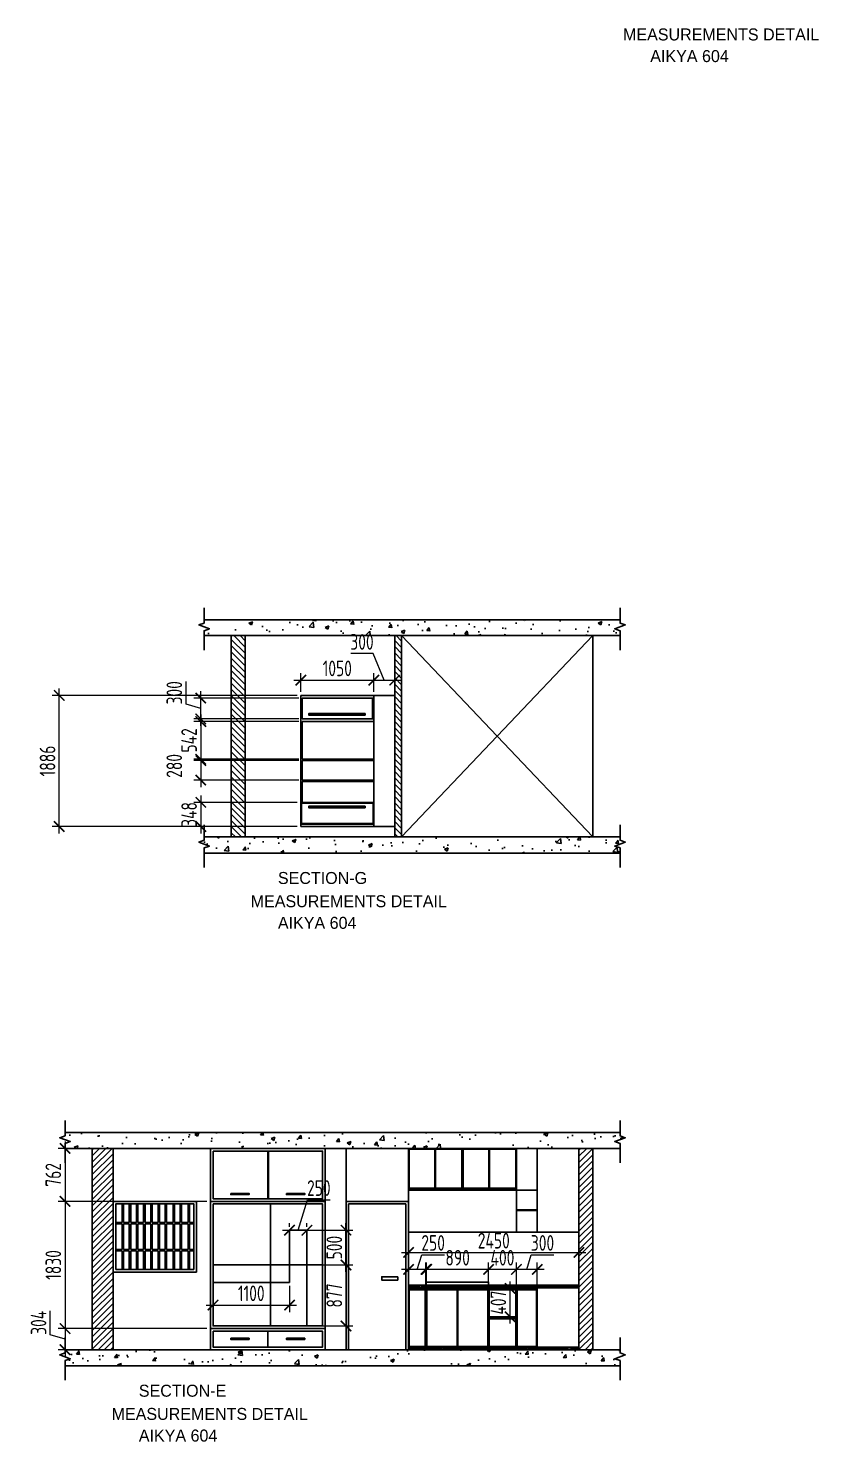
# Model space of a CAD drawing. Header units: millimetres. Extents: x -184691 to 158232, y -112569 to 33289.
# Drawn here: x 13424 to 24791, y -97886 to -77552 of the extents above; entities that cross this region are included whole.
import ezdxf

# ---------------------------------------------------------------- set-up
doc = ezdxf.new("R2010")
doc.units = ezdxf.units.MM
doc.header["$LTSCALE"] = 10
doc.header["$PDMODE"] = 35
doc.header["$PDSIZE"] = 500
for name, color, linetype in [('07--DIM-1', 1, 'Continuous'), ('A--HATCH-1', 8, 'Continuous'), ('DIMM-1', 1, 'Continuous')]:
    doc.layers.add(name, color=color, linetype=linetype)
doc.styles.add('ISO', font='isocp2.shx', dxfattribs={"width": 0.8})
doc.dimstyles.new('A-DIM-100', dxfattribs={"dimscale": 100, "dimtxt": 2.25, "dimasz": 1.5, "dimexe": 1, "dimexo": 0.5, "dimgap": 0, "dimtad": 0, "dimdec": 0, "dimzin": 12, "dimdsep": 46, "dimtxsty": 'ISO', "dimblk": 'ARCHTICK', "dimcen": 1, "dimdle": 1, "dimclrd": 8, "dimclre": 8, "dimclrt": 256, "dimadec": 0, "dimazin": 3, "dimtfac": 1, "dimtdec": 0, "dimtmove": 1, "dimatfit": 2, "dimfxl": 1, "dimtvp": 0.75, "dimtolj": 1, "dimtzin": 12, "dimlwd": 18, "dimlwe": 18, "dimarcsym": 0})
pattern_1 = [(0, (34856.541, -5705.238), (55.88, 25.4), [381, -50.8, 127, -25.4]), (0, (34890.323, -5692.54), (-25.4, 33.782), [76.2, -8.382, 152.4, -19.05]), (0, (34869.241, -5683.648), (132.08, 17.018), [203.2, -35.56, 101.6, -25.4])]

# ---------------------------------------------------------------- blocks, each defined once
blk = doc.blocks.new('_ArchTick')
at = {"color": 0, "const_width": 0.15}
blk.add_lwpolyline([(-0.5, -0.5), (0.5, 0.5)], dxfattribs=at)
blk = doc.blocks.new('*D503')
at = {"layer": '07--DIM-1', "color": 8, "lineweight": 18}
for p, q in [((17293, -87150), (13769, -87150)), ((13869, -89136), (13869, -87050)), ((17293, -89036), (13769, -89036))]:
    blk.add_line(p, q, dxfattribs=at)
at = {"layer": 'Defpoints', "color": 0}
for p in [(13869, -87150), (17343, -87150), (17343, -89036)]:
    blk.add_point(p, dxfattribs=at)
at = {"layer": '07--DIM-1', "color": 8, "lineweight": 18, "xscale": 150, "yscale": 150, "zscale": 150}
for p, rotation in [((13869, -87150), 90), ((13869, -89036), 270)]:
    blk.add_blockref('_ArchTick', p, dxfattribs=dict(at, rotation=rotation))
at = {"layer": '07--DIM-1', "insert": (13701, -88093), "char_height": 225, "attachment_point": 5, "rotation": 90, "style": 'ISO'}
blk.add_mtext('\\A1;1886', dxfattribs=at)
blk = doc.blocks.new('*D504')
at = {"layer": '07--DIM-1', "color": 8, "lineweight": 18}
for p, q in [((15693, -87274), (15693, -86950)), ((17313, -87188), (15805, -87188)), ((15905, -87588), (15905, -87088)), ((15905, -87338), (15693, -87274)), ((17313, -87488), (15805, -87488))]:
    blk.add_line(p, q, dxfattribs=at)
at = {"layer": 'Defpoints', "color": 0}
for p in [(15905, -87188), (17363, -87188), (17363, -87488)]:
    blk.add_point(p, dxfattribs=at)
at = {"layer": '07--DIM-1', "color": 8, "lineweight": 18, "xscale": 150, "yscale": 150, "zscale": 150}
for p, rotation in [((15905, -87188), 90), ((15905, -87488), 270)]:
    blk.add_blockref('_ArchTick', p, dxfattribs=dict(at, rotation=rotation))
at = {"layer": '07--DIM-1', "insert": (15524, -87112), "char_height": 225, "attachment_point": 5, "rotation": 90, "style": 'ISO'}
blk.add_mtext('\\A1;300', dxfattribs=at)
blk = doc.blocks.new('*D505')
at = {"layer": '07--DIM-1', "color": 8, "lineweight": 18}
for p, q in [((15905, -87426), (15905, -88168)), ((17313, -87526), (15805, -87526)), ((17313, -88068), (15805, -88068))]:
    blk.add_line(p, q, dxfattribs=at)
at = {"layer": 'Defpoints', "color": 0}
for p in [(17363, -87526), (15905, -88068), (17363, -88068)]:
    blk.add_point(p, dxfattribs=at)
at = {"layer": '07--DIM-1', "color": 8, "lineweight": 18, "xscale": 150, "yscale": 150, "zscale": 150}
for p, rotation in [((15905, -87526), 90), ((15905, -88068), 270)]:
    blk.add_blockref('_ArchTick', p, dxfattribs=dict(at, rotation=rotation))
at = {"layer": '07--DIM-1', "insert": (15737, -87797), "char_height": 225, "attachment_point": 5, "rotation": 90, "style": 'ISO'}
blk.add_mtext('\\A1;542', dxfattribs=at)
blk = doc.blocks.new('*D506')
at = {"layer": '07--DIM-1', "color": 8, "lineweight": 18}
for p, q in [((15905, -87988), (15905, -88468)), ((17313, -88088), (15805, -88088)), ((17313, -88368), (15805, -88368))]:
    blk.add_line(p, q, dxfattribs=at)
at = {"layer": 'Defpoints', "color": 0}
for p in [(17363, -88088), (15905, -88368), (17363, -88368)]:
    blk.add_point(p, dxfattribs=at)
at = {"layer": '07--DIM-1', "color": 8, "lineweight": 18, "xscale": 150, "yscale": 150, "zscale": 150}
for p, rotation in [((15905, -88088), 90), ((15905, -88368), 270)]:
    blk.add_blockref('_ArchTick', p, dxfattribs=dict(at, rotation=rotation))
at = {"layer": '07--DIM-1', "insert": (15524, -88164), "char_height": 225, "attachment_point": 5, "rotation": 90, "style": 'ISO'}
blk.add_mtext('\\A1;280', dxfattribs=at)
blk = doc.blocks.new('*D507')
at = {"layer": '07--DIM-1', "color": 8, "lineweight": 18}
for p, q in [((15905, -88588), (15905, -89136)), ((17293, -88688), (15805, -88688)), ((17293, -89036), (15805, -89036))]:
    blk.add_line(p, q, dxfattribs=at)
at = {"layer": 'Defpoints', "color": 0}
for p in [(17343, -88688), (15905, -89036), (17343, -89036)]:
    blk.add_point(p, dxfattribs=at)
at = {"layer": '07--DIM-1', "color": 8, "lineweight": 18, "xscale": 150, "yscale": 150, "zscale": 150}
for p, rotation in [((15905, -88688), 90), ((15905, -89036), 270)]:
    blk.add_blockref('_ArchTick', p, dxfattribs=dict(at, rotation=rotation))
at = {"layer": '07--DIM-1', "insert": (15737, -88862), "char_height": 225, "attachment_point": 5, "rotation": 90, "style": 'ISO'}
blk.add_mtext('\\A1;348', dxfattribs=at)
blk = doc.blocks.new('*D508')
at = {"layer": '07--DIM-1', "color": 8, "lineweight": 18}
for p, q in [((17243, -86930), (18493, -86930)), ((17343, -87100), (17343, -86830)), ((18393, -87100), (18393, -86830))]:
    blk.add_line(p, q, dxfattribs=at)
at = {"layer": 'Defpoints', "color": 0}
for p in [(18393, -86930), (17343, -87150), (18393, -87150)]:
    blk.add_point(p, dxfattribs=at)
at = {"layer": '07--DIM-1', "color": 8, "lineweight": 18, "xscale": 150, "yscale": 150, "zscale": 150, "rotation": 180}
blk.add_blockref('_ArchTick', (17343, -86930), dxfattribs=at)
at = {"layer": '07--DIM-1', "color": 8, "lineweight": 18, "xscale": 150, "yscale": 150, "zscale": 150}
blk.add_blockref('_ArchTick', (18393, -86930), dxfattribs=at)
at = {"layer": '07--DIM-1', "insert": (17868, -86761), "char_height": 225, "attachment_point": 5, "style": 'ISO'}
blk.add_mtext('\\A1;1050', dxfattribs=at)
blk = doc.blocks.new('*D509')
at = {"layer": '07--DIM-1', "color": 8, "lineweight": 18}
for p, q in [((18385, -86549), (18061, -86549)), ((18543, -86930), (18385, -86549)), ((18293, -86930), (18793, -86930)), ((18393, -87100), (18393, -86830)), ((18693, -87100), (18693, -86830))]:
    blk.add_line(p, q, dxfattribs=at)
at = {"layer": 'Defpoints', "color": 0}
for p in [(18693, -86930), (18393, -87150), (18693, -87150)]:
    blk.add_point(p, dxfattribs=at)
at = {"layer": '07--DIM-1', "color": 8, "lineweight": 18, "xscale": 150, "yscale": 150, "zscale": 150, "rotation": 180}
blk.add_blockref('_ArchTick', (18393, -86930), dxfattribs=at)
at = {"layer": '07--DIM-1', "color": 8, "lineweight": 18, "xscale": 150, "yscale": 150, "zscale": 150}
blk.add_blockref('_ArchTick', (18693, -86930), dxfattribs=at)
at = {"layer": '07--DIM-1', "insert": (18223, -86380), "char_height": 225, "attachment_point": 5, "style": 'ISO'}
blk.add_mtext('\\A1;300', dxfattribs=at)
blk = doc.blocks.new('*D510')
at = {"layer": '07--DIM-1', "color": 8, "lineweight": 18}
for p, q in [((20383, -95680), (20253, -95680)), ((20353, -96187), (20353, -95580)), ((20383, -96087), (20253, -96087))]:
    blk.add_line(p, q, dxfattribs=at)
at = {"layer": 'Defpoints', "color": 0}
for p in [(20353, -95680), (20433, -95680), (20433, -96087)]:
    blk.add_point(p, dxfattribs=at)
at = {"layer": '07--DIM-1', "color": 8, "lineweight": 18, "xscale": 150, "yscale": 150, "zscale": 150}
for p, rotation in [((20353, -95680), 90), ((20353, -96087), 270)]:
    blk.add_blockref('_ArchTick', p, dxfattribs=dict(at, rotation=rotation))
at = {"layer": '07--DIM-1', "insert": (20184, -95884), "char_height": 225, "attachment_point": 5, "rotation": 90, "style": 'ISO'}
blk.add_mtext('\\A1;407', dxfattribs=at)
blk = doc.blocks.new('*D511')
at = {"layer": '07--DIM-1', "color": 8, "lineweight": 18}
for p, q in [((18893, -95582), (18893, -95063)), ((21343, -95582), (21343, -95063)), ((18793, -95163), (21443, -95163))]:
    blk.add_line(p, q, dxfattribs=at)
at = {"layer": 'Defpoints', "color": 0}
for p in [(21343, -95163), (18893, -95632), (21343, -95632)]:
    blk.add_point(p, dxfattribs=at)
at = {"layer": '07--DIM-1', "color": 8, "lineweight": 18, "xscale": 150, "yscale": 150, "zscale": 150, "rotation": 180}
blk.add_blockref('_ArchTick', (18893, -95163), dxfattribs=at)
at = {"layer": '07--DIM-1', "color": 8, "lineweight": 18, "xscale": 150, "yscale": 150, "zscale": 150}
blk.add_blockref('_ArchTick', (21343, -95163), dxfattribs=at)
at = {"layer": '07--DIM-1', "insert": (20118, -94994), "char_height": 225, "attachment_point": 5, "style": 'ISO'}
blk.add_mtext('\\A1;2450', dxfattribs=at)
blk = doc.blocks.new('*D512')
at = {"layer": '07--DIM-1', "color": 8, "lineweight": 18}
for p, q in [((20443, -95620), (20443, -95307)), ((20593, -95407), (20657, -95195)), ((20657, -95195), (20981, -95195)), ((20743, -95620), (20743, -95307)), ((20843, -95407), (20343, -95407))]:
    blk.add_line(p, q, dxfattribs=at)
at = {"layer": 'Defpoints', "color": 0}
for p in [(20443, -95407), (20443, -95670), (20743, -95670)]:
    blk.add_point(p, dxfattribs=at)
at = {"layer": '07--DIM-1', "color": 8, "lineweight": 18, "xscale": 150, "yscale": 150, "zscale": 150, "rotation": 180}
blk.add_blockref('_ArchTick', (20443, -95407), dxfattribs=at)
at = {"layer": '07--DIM-1', "color": 8, "lineweight": 18, "xscale": 150, "yscale": 150, "zscale": 150}
blk.add_blockref('_ArchTick', (20743, -95407), dxfattribs=at)
at = {"layer": '07--DIM-1', "insert": (20819, -95026), "char_height": 225, "attachment_point": 5, "style": 'ISO'}
blk.add_mtext('\\A1;300', dxfattribs=at)
blk = doc.blocks.new('*D513')
at = {"layer": '07--DIM-1', "color": 8, "lineweight": 18}
for p, q in [((20043, -95620), (20043, -95307)), ((20443, -95620), (20443, -95307)), ((20543, -95407), (19943, -95407))]:
    blk.add_line(p, q, dxfattribs=at)
at = {"layer": 'Defpoints', "color": 0}
for p in [(20043, -95407), (20043, -95670), (20443, -95670)]:
    blk.add_point(p, dxfattribs=at)
at = {"layer": '07--DIM-1', "color": 8, "lineweight": 18, "xscale": 150, "yscale": 150, "zscale": 150, "rotation": 180}
blk.add_blockref('_ArchTick', (20043, -95407), dxfattribs=at)
at = {"layer": '07--DIM-1', "color": 8, "lineweight": 18, "xscale": 150, "yscale": 150, "zscale": 150}
blk.add_blockref('_ArchTick', (20443, -95407), dxfattribs=at)
at = {"layer": '07--DIM-1', "insert": (20243, -95239), "char_height": 225, "attachment_point": 5, "style": 'ISO'}
blk.add_mtext('\\A1;400', dxfattribs=at)
blk = doc.blocks.new('*D514')
at = {"layer": '07--DIM-1', "color": 8, "lineweight": 18}
for p, q in [((19153, -95630), (19153, -95307)), ((20043, -95620), (20043, -95307)), ((20143, -95407), (19053, -95407))]:
    blk.add_line(p, q, dxfattribs=at)
at = {"layer": 'Defpoints', "color": 0}
for p in [(19153, -95407), (19153, -95680), (20043, -95670)]:
    blk.add_point(p, dxfattribs=at)
at = {"layer": '07--DIM-1', "color": 8, "lineweight": 18, "xscale": 150, "yscale": 150, "zscale": 150, "rotation": 180}
blk.add_blockref('_ArchTick', (19153, -95407), dxfattribs=at)
at = {"layer": '07--DIM-1', "color": 8, "lineweight": 18, "xscale": 150, "yscale": 150, "zscale": 150}
blk.add_blockref('_ArchTick', (20043, -95407), dxfattribs=at)
at = {"layer": '07--DIM-1', "insert": (19598, -95239), "char_height": 225, "attachment_point": 5, "style": 'ISO'}
blk.add_mtext('\\A1;890', dxfattribs=at)
blk = doc.blocks.new('*D515')
at = {"layer": '07--DIM-1', "color": 8, "lineweight": 18}
for p, q in [((18893, -95620), (18893, -95307)), ((19018, -95407), (19082, -95195)), ((19082, -95195), (19411, -95195)), ((19143, -95620), (19143, -95307)), ((19243, -95407), (18793, -95407))]:
    blk.add_line(p, q, dxfattribs=at)
at = {"layer": 'Defpoints', "color": 0}
for p in [(18893, -95407), (18893, -95670), (19143, -95670)]:
    blk.add_point(p, dxfattribs=at)
at = {"layer": '07--DIM-1', "color": 8, "lineweight": 18, "xscale": 150, "yscale": 150, "zscale": 150, "rotation": 180}
blk.add_blockref('_ArchTick', (18893, -95407), dxfattribs=at)
at = {"layer": '07--DIM-1', "color": 8, "lineweight": 18, "xscale": 150, "yscale": 150, "zscale": 150}
blk.add_blockref('_ArchTick', (19143, -95407), dxfattribs=at)
at = {"layer": '07--DIM-1', "insert": (19246, -95026), "char_height": 225, "attachment_point": 5, "style": 'ISO'}
blk.add_mtext('\\A1;250', dxfattribs=at)
blk = doc.blocks.new('*D516')
at = {"layer": '07--DIM-1', "color": 8, "lineweight": 18}
for p, q in [((17306, -94843), (17438, -94405)), ((17438, -94405), (17766, -94405)), ((17181, -94793), (17181, -94743)), ((17431, -94793), (17431, -94743)), ((17081, -94843), (17531, -94843))]:
    blk.add_line(p, q, dxfattribs=at)
at = {"layer": 'Defpoints', "color": 0}
for p in [(17181, -94843), (17431, -94843), (17431, -94843)]:
    blk.add_point(p, dxfattribs=at)
at = {"layer": '07--DIM-1', "color": 8, "lineweight": 18, "xscale": 150, "yscale": 150, "zscale": 150, "rotation": 180}
blk.add_blockref('_ArchTick', (17181, -94843), dxfattribs=at)
at = {"layer": '07--DIM-1', "color": 8, "lineweight": 18, "xscale": 150, "yscale": 150, "zscale": 150}
blk.add_blockref('_ArchTick', (17431, -94843), dxfattribs=at)
at = {"layer": '07--DIM-1', "insert": (17602, -94237), "char_height": 225, "attachment_point": 5, "style": 'ISO'}
blk.add_mtext('\\A1;250', dxfattribs=at)
blk = doc.blocks.new('*D517')
at = {"layer": '07--DIM-1', "color": 8, "lineweight": 18}
for p, q in [((16081, -95643), (16081, -96020)), ((17181, -95643), (17181, -96020)), ((15981, -95920), (17281, -95920))]:
    blk.add_line(p, q, dxfattribs=at)
at = {"layer": 'Defpoints', "color": 0}
for p in [(16081, -95593), (17181, -95593), (17181, -95920)]:
    blk.add_point(p, dxfattribs=at)
at = {"layer": '07--DIM-1', "color": 8, "lineweight": 18, "xscale": 150, "yscale": 150, "zscale": 150, "rotation": 180}
blk.add_blockref('_ArchTick', (16081, -95920), dxfattribs=at)
at = {"layer": '07--DIM-1', "color": 8, "lineweight": 18, "xscale": 150, "yscale": 150, "zscale": 150}
blk.add_blockref('_ArchTick', (17181, -95920), dxfattribs=at)
at = {"layer": '07--DIM-1', "insert": (16631, -95751), "char_height": 225, "attachment_point": 5, "style": 'ISO'}
blk.add_mtext('\\A1;1100', dxfattribs=at)
blk = doc.blocks.new('*D518')
at = {"layer": '07--DIM-1', "color": 8, "lineweight": 18}
for p, q in [((17481, -95343), (18093, -95343)), ((17993, -95243), (17993, -96320)), ((17481, -96220), (18093, -96220))]:
    blk.add_line(p, q, dxfattribs=at)
at = {"layer": 'Defpoints', "color": 0}
for p in [(17431, -95343), (17431, -96220), (17993, -96220)]:
    blk.add_point(p, dxfattribs=at)
at = {"layer": '07--DIM-1', "color": 8, "lineweight": 18, "xscale": 150, "yscale": 150, "zscale": 150}
for p, rotation in [((17993, -95343), 90), ((17993, -96220), 270)]:
    blk.add_blockref('_ArchTick', p, dxfattribs=dict(at, rotation=rotation))
at = {"layer": '07--DIM-1', "insert": (17825, -95782), "char_height": 225, "attachment_point": 5, "rotation": 90, "style": 'ISO'}
blk.add_mtext('\\A1;877', dxfattribs=at)
blk = doc.blocks.new('*D519')
at = {"layer": '07--DIM-1', "color": 8, "lineweight": 18}
for p, q in [((17993, -95443), (17993, -94743)), ((17481, -94843), (18093, -94843)), ((17481, -95343), (18093, -95343))]:
    blk.add_line(p, q, dxfattribs=at)
at = {"layer": 'Defpoints', "color": 0}
for p in [(17431, -94843), (17993, -94843), (17431, -95343)]:
    blk.add_point(p, dxfattribs=at)
at = {"layer": '07--DIM-1', "color": 8, "lineweight": 18, "xscale": 150, "yscale": 150, "zscale": 150}
for p, rotation in [((17993, -94843), 90), ((17993, -95343), 270)]:
    blk.add_blockref('_ArchTick', p, dxfattribs=dict(at, rotation=rotation))
at = {"layer": '07--DIM-1', "insert": (17825, -95093), "char_height": 225, "attachment_point": 5, "rotation": 90, "style": 'ISO'}
blk.add_mtext('\\A1;500', dxfattribs=at)
blk = doc.blocks.new('*D520')
at = {"layer": '07--DIM-1', "color": 8, "lineweight": 18}
for p, q in [((15993, -93666), (13853, -93666)), ((13953, -93566), (13953, -94528)), ((15993, -94428), (13853, -94428))]:
    blk.add_line(p, q, dxfattribs=at)
at = {"layer": 'Defpoints', "color": 0}
for p in [(16043, -93666), (13953, -94428), (16043, -94428)]:
    blk.add_point(p, dxfattribs=at)
at = {"layer": '07--DIM-1', "color": 8, "lineweight": 18, "xscale": 150, "yscale": 150, "zscale": 150}
for p, rotation in [((13953, -93666), 90), ((13953, -94428), 270)]:
    blk.add_blockref('_ArchTick', p, dxfattribs=dict(at, rotation=rotation))
at = {"layer": '07--DIM-1', "insert": (13784, -94047), "char_height": 225, "attachment_point": 5, "rotation": 90, "style": 'ISO'}
blk.add_mtext('\\A1;762', dxfattribs=at)
blk = doc.blocks.new('*D521')
at = {"layer": '07--DIM-1', "color": 8, "lineweight": 18}
for p, q in [((13953, -94328), (13953, -96358)), ((15993, -94428), (13853, -94428)), ((15993, -96258), (13853, -96258))]:
    blk.add_line(p, q, dxfattribs=at)
at = {"layer": 'Defpoints', "color": 0}
for p in [(16043, -94428), (13953, -96258), (16043, -96258)]:
    blk.add_point(p, dxfattribs=at)
at = {"layer": '07--DIM-1', "color": 8, "lineweight": 18, "xscale": 150, "yscale": 150, "zscale": 150}
for p, rotation in [((13953, -94428), 90), ((13953, -96258), 270)]:
    blk.add_blockref('_ArchTick', p, dxfattribs=dict(at, rotation=rotation))
at = {"layer": '07--DIM-1', "insert": (13784, -95343), "char_height": 225, "attachment_point": 5, "rotation": 90, "style": 'ISO'}
blk.add_mtext('\\A1;1830', dxfattribs=at)
blk = doc.blocks.new('*D522')
at = {"layer": '07--DIM-1', "color": 8, "lineweight": 18}
for p, q in [((13741, -96346), (13741, -96004)), ((13953, -96158), (13953, -96662)), ((13953, -96410), (13741, -96346)), ((15993, -96258), (13853, -96258)), ((15993, -96562), (13853, -96562))]:
    blk.add_line(p, q, dxfattribs=at)
at = {"layer": 'Defpoints', "color": 0}
for p in [(16043, -96258), (13953, -96562), (16043, -96562)]:
    blk.add_point(p, dxfattribs=at)
at = {"layer": '07--DIM-1', "color": 8, "lineweight": 18, "xscale": 150, "yscale": 150, "zscale": 150}
for p, rotation in [((13953, -96258), 90), ((13953, -96562), 270)]:
    blk.add_blockref('_ArchTick', p, dxfattribs=dict(at, rotation=rotation))
at = {"layer": '07--DIM-1', "insert": (13572, -96175), "char_height": 225, "attachment_point": 5, "rotation": 90, "style": 'ISO'}
blk.add_mtext('\\A1;304', dxfattribs=at)

msp = doc.modelspace()

# ---------------------------------------------------------------- hatches: boundary and pattern name
h = msp.add_hatch()
h.set_pattern_fill('AR-CONC', color=256, scale=3, style=0)
h.set_pattern_definition([(50, (-278279.2, -77113.6), (546.554, -47.81726), [57.15, -628.65]), (355, (-278279.2, -77113.6), (-105.7285, 573.1699), [45.72, -502.92]), (100.451, (-278233.67, -77117.6), (440.8275, 525.3501), [48.57, -534.27]), (46.1842, (-278279.2, -76961.2), (813.2371, -126.127), [85.725, -942.975]), (96.6356, (-278211.45, -76971.7), (712.2127, 742.2767), [72.855, -801.405]), (351.184, (-278279.2, -76961.2), (712.2138, 742.2754), [68.58, -754.38]), (21, (-278203, -76999.3), (454.84464, -306.79656), [57.15, -628.65]), (326, (-278203, -76999.3), (185.4061, 552.5639), [45.72, -502.92]), (71.4514, (-278165.1, -77024.9), (640.2495, 245.7686), [48.57, -534.27]), (37.5, (-278279.22, -77113.6), (9.26581, 253.66512), [0, -496.824, 0, -510.54, 0, -504.825]), (7.5, (-278279.22, -77113.6), (200.45899, 300.54172), [0, -291.084, 0, -485.394, 0, -192.405]), (327.5, (-278449.14, -77113.6), (406.77179, -17.18623), [0, -190.5, 0, -594.36, 0, -788.67]), (317.5, (-278525.34, -77113.6), (444.38754, 76.27947), [0, -247.65, 0, -394.716, 0, -560.07])])
h.paths.add_polyline_path([(22009.3, -86136.2), (21933.4, -86108.6), (21933.4, -86061.6), (15953.1, -86061.6), (15953.1, -86108.6), (15877.3, -86136.2), (16028.9, -86191.4), (15953.1, -86219), (15953.1, -86290.2), (21933.4, -86290.2), (21933.4, -86219), (21857.6, -86191.4)])
h.paths.add_polyline_path([(21933.4, -89343.6), (21857.6, -89316), (22009.3, -89260.8), (21933.4, -89233.2), (21933.4, -89186.2), (15953.1, -89186.2), (15953.1, -89233.2), (15877.3, -89260.8), (16028.9, -89316), (15953.1, -89343.6), (15953.1, -89417.4), (21933.4, -89417.4)])
h = msp.add_hatch()
h.set_pattern_fill('AR-CONC', color=256, scale=3, style=0)
h.set_pattern_definition([(50, (-253784.3, -87284.2), (546.554, -47.81726), [57.15, -628.65]), (355, (-253784.3, -87284.2), (-105.7285, 573.1699), [45.72, -502.92]), (100.451, (-253738.75, -87288.2), (440.8275, 525.3501), [48.57, -534.27]), (46.1842, (-253784.3, -87131.8), (813.2371, -126.127), [85.725, -942.975]), (96.6356, (-253716.5, -87142.3), (712.2127, 742.2767), [72.855, -801.405]), (351.184, (-253784.3, -87131.8), (712.2138, 742.2754), [68.58, -754.38]), (21, (-253708.1, -87169.9), (454.84464, -306.79656), [57.15, -628.65]), (326, (-253708.1, -87169.9), (185.4061, 552.5639), [45.72, -502.92]), (71.4514, (-253670.2, -87195.46), (640.2495, 245.7686), [48.57, -534.27]), (37.5, (-253784.3, -87284.19), (9.26581, 253.66512), [0, -496.824, 0, -510.54, 0, -504.825]), (7.5, (-253784.3, -87284.2), (200.459, 300.54172), [0, -291.084, 0, -485.394, 0, -192.405]), (327.5, (-253954.22, -87284.2), (406.77179, -17.18623), [0, -190.5, 0, -594.36, 0, -788.67]), (317.5, (-254030.42, -87284.2), (444.38754, 76.27947), [0, -247.65, 0, -394.716, 0, -560.07])])
h.paths.add_polyline_path([(22009.3, -93512), (21933.4, -93484.4), (21933.4, -93437.4), (13953.1, -93437.4), (13953.1, -93484.4), (13877.3, -93512), (14028.9, -93567.2), (13953.1, -93594.8), (13953.1, -93666), (21933.4, -93666), (21933.4, -93594.8), (21857.6, -93567.2)])
h.paths.add_polyline_path([(21857.6, -96691.8), (22009.3, -96636.6), (21933.4, -96609), (21933.4, -96562), (13953.1, -96562), (13953.1, -96609), (13877.3, -96636.6), (14028.9, -96691.8), (13953.1, -96719.4), (13953.1, -96793.2), (21933.4, -96793.2), (21933.4, -96719.4)])
h = msp.add_hatch()
h.set_pattern_fill('ANSI31', color=256, scale=20, style=0)
h.set_pattern_definition([(45, (-253784.3, -87284.19), (-44.90128, 44.90128), [])])
h.paths.add_polyline_path([(14643.3, -93666), (14343.3, -93666), (14343.3, -96562), (14643.3, -96562)])
h.paths.add_polyline_path([(21543.3, -93666), (21343.3, -93666), (21343.3, -96562), (21543.3, -96562)])
h = msp.add_hatch()
h.set_pattern_fill('AR-RROOF', color=256, style=0)
h.set_pattern_definition(pattern_1)
h.paths.add_polyline_path([(18893.3, -95632), (18893.3, -95670), (19143.3, -95670), (20043.3, -95670), (21343.3, -95670), (21343.3, -95632)])
h.paths.add_polyline_path([(20743.3, -96562), (20743.3, -96524), (20443.3, -96524), (20043.3, -96524), (19143.3, -96524), (18893.3, -96524), (18893.3, -96562)])
h = msp.add_hatch()
h.set_pattern_fill('AR-RROOF', color=256, style=0)
h.set_pattern_definition(pattern_1)
h.paths.add_polyline_path([(20743.3, -96524), (20743.3, -96562), (21343.3, -96562), (21343.3, -96524)])
at = {"layer": 'A--HATCH-1'}
h = msp.add_hatch(dxfattribs=at)
h.set_pattern_fill('ANSI31', color=256, scale=20, angle=-90, style=0)
h.set_pattern_definition([(315, (-278279.22, -77113.61), (44.90128, 44.90128), [])])
h.paths.add_polyline_path([(16343.3, -89186.2), (16543.3, -89186.2), (16543.3, -86290.2), (16343.3, -86290.2)])
h.paths.add_polyline_path([(18793.3, -86290.2), (18693.3, -86290.2), (18693.3, -89186.2), (18793.3, -89186.2)])

# ---------------------------------------------------------------- linework, layer by layer
for p, q in [((15953.1, -86061.6), (21933.4, -86061.6)), ((15953.1, -86290.2), (21933.4, -86290.2)), ((16343.3, -89186.2), (16343.3, -86290.2)), ((16543.3, -89186.2), (16543.3, -86290.2)), ((18693.3, -89186.2), (18693.3, -86290.2)), ((18793.3, -89186.2), (18793.3, -86290.2)), ((18793.3, -89186.2), (21543.3, -86290.2)), ((21543.3, -89186.2), (18793.3, -86290.2)), ((21543.3, -86290.2), (21543.3, -89186.2)), ((17343.3, -89036.2), (17343.3, -87150.2)), ((18393.3, -87150.2), (17343.3, -87150.2)), ((17363.3, -87488.2), (17363.3, -87188.2)), ((18393.3, -87188.2), (17363.3, -87188.2)), ((18373.3, -87488.2), (18373.3, -87188.2)), ((18393.3, -89036.2), (18393.3, -87150.2)), ((18393.3, -87150.2), (18693.3, -87150.2)), ((18393.3, -87488.2), (17363.3, -87488.2)), ((17363.3, -88068.2), (17363.3, -87526.2)), ((18393.3, -87526.2), (17363.3, -87526.2)), ((17363.3, -88068.2), (18393.3, -88068.2)), ((17363.3, -88368.2), (17363.3, -88088.2)), ((17363.3, -88088.2), (18393.3, -88088.2)), ((17363.3, -88368.2), (18393.3, -88368.2)), ((17363.3, -88688.2), (17363.3, -88388.2)), ((17363.3, -88388.2), (18393.3, -88388.2)), ((17343.3, -88688.2), (18393.3, -88688.2)), ((17343.3, -89000.2), (18393.3, -89000.2)), ((17343.3, -89036.2), (18393.3, -89036.2)), ((17353.3, -89000.2), (18393.3, -89000.2)), ((17353.3, -89036.2), (18393.3, -89036.2)), ((18393.3, -89036.2), (18693.3, -89036.2)), ((15953.1, -89186.2), (21933.4, -89186.2)), ((15953.1, -89417.4), (21933.4, -89417.4)), ((13953.1, -93437.4), (21933.4, -93437.4)), ((13953.1, -93666), (21933.4, -93666)), ((14343.3, -96562), (14343.3, -93666)), ((14343.3, -96562), (14343.3, -93666.4)), ((14643.3, -96562), (14643.3, -93666)), ((16043.3, -96562), (16043.3, -93666)), ((16868.3, -93704), (16868.3, -94390)), ((16878.3, -93704), (16878.3, -94390)), ((17693.3, -93666), (17693.3, -96562)), ((17993.3, -96562), (17993.3, -93666)), ((18893.3, -96562), (18893.3, -93666)), ((19270.8, -93676), (19270.8, -94259)), ((19280.8, -93676), (19280.8, -94259)), ((19668.3, -94269), (19668.3, -93666)), ((20045.8, -93676), (20045.8, -94259)), ((20055.8, -93676), (20055.8, -94259)), ((20443.3, -94872), (20443.3, -93666)), ((20743.3, -94872), (20743.3, -93666)), ((21343.3, -96562), (21343.3, -93666)), ((21343.3, -96562), (21343.3, -93666)), ((21543.3, -96562), (21543.3, -93666)), ((20443.3, -94269), (18893.3, -94269)), ((20443.3, -94269), (20743.3, -94269)), ((15843.3, -94428), (14643.3, -94428)), ((14773.8, -94466), (14773.8, -94731.4)), ((14793.8, -94466), (14793.8, -94731.4)), ((14877, -94466), (14877, -94731.4)), ((14877, -94466), (14877, -94731.4)), ((14897, -94466), (14897, -94731.4)), ((14897, -94466), (14897, -94731.4)), ((14980.1, -94466), (14980.1, -94731.4)), ((15000.1, -94466), (15000.1, -94731.4)), ((15083.3, -94466), (15083.3, -94731.4)), ((15083.3, -94466), (15083.3, -94731.4)), ((15103.3, -94466), (15103.3, -94731.4)), ((15103.3, -94466), (15103.3, -94731.4)), ((15186.4, -94466), (15186.4, -94731.4)), ((15186.4, -94466), (15186.4, -94731.4)), ((15206.4, -94466), (15206.4, -94731.4)), ((15206.4, -94466), (15206.4, -94731.4)), ((15289.6, -94466), (15289.6, -94731.4)), ((15289.6, -94466), (15289.6, -94731.4)), ((15309.6, -94466), (15309.6, -94731.4)), ((15309.6, -94466), (15309.6, -94731.4)), ((15392.7, -94466), (15392.7, -94731.4)), ((15412.7, -94466), (15412.7, -94731.4)), ((15505.3, -94466), (15505.3, -94731.4)), ((15525.3, -94466), (15525.3, -94731.4)), ((15525.3, -94466), (15525.3, -94731.4)), ((15608.4, -94466), (15608.4, -94731.4)), ((15628.4, -94466), (15628.4, -94731.4)), ((15721, -94466), (15721, -94731.4)), ((15741, -94466), (15741, -94731.4)), ((15843.3, -95445.7), (15843.3, -94428)), ((16906.3, -94466), (16906.3, -96220)), ((17993.3, -94428), (18893.3, -94428)), ((18031.3, -96562), (18031.3, -94466)), ((18031.3, -94466), (18855.3, -94466)), ((18855.3, -96562), (18855.3, -94466)), ((20443.3, -94549.1, 0), (20743.3, -94549.1, 0)), ((14681.3, -94731.4), (14773.8, -94731.4)), ((14681.3, -94751.4), (14773.8, -94751.4)), ((14773.8, -94751.4), (14773.8, -95119.4)), ((14793.8, -94731.4), (14877, -94731.4)), ((14793.8, -94751.4), (14793.8, -95119.4)), ((14793.8, -94751.4), (14877, -94751.4)), ((14877, -94751.4), (14877, -95119.4)), ((14877, -94751.4), (14877, -95119.4)), ((14897, -94731.4), (14980.1, -94731.4)), ((14897, -94751.4), (14897, -95119.4)), ((14897, -94751.4), (14897, -95119.4)), ((14897, -94751.4), (14980.1, -94751.4)), ((14980.1, -94751.4), (14980.1, -95119.4)), ((15000.1, -94731.4), (15083.3, -94731.4)), ((15000.1, -94751.4), (15000.1, -95119.4)), ((15000.1, -94751.4), (15083.3, -94751.4)), ((15083.3, -94751.4), (15083.3, -95119.4)), ((15083.3, -94751.4), (15083.3, -95119.4)), ((15103.3, -94731.4), (15186.4, -94731.4)), ((15103.3, -94751.4), (15103.3, -95119.4)), ((15103.3, -94751.4), (15103.3, -95119.4)), ((15103.3, -94751.4), (15186.4, -94751.4)), ((15186.4, -94751.4), (15186.4, -95119.4)), ((15186.4, -94751.4), (15186.4, -95119.4)), ((15206.4, -94731.4), (15289.6, -94731.4)), ((15206.4, -94751.4), (15206.4, -95119.4)), ((15206.4, -94751.4), (15206.4, -95119.4)), ((15206.4, -94751.4), (15289.6, -94751.4)), ((15289.6, -94751.4), (15289.6, -95119.4)), ((15289.6, -94751.4), (15289.6, -95119.4)), ((15309.6, -94731.4), (15392.7, -94731.4)), ((15309.6, -94751.4), (15309.6, -95119.4)), ((15309.6, -94751.4), (15309.6, -95119.4)), ((15309.6, -94751.4), (15392.7, -94751.4)), ((15392.7, -94751.4), (15392.7, -95119.4)), ((15412.7, -94731.4), (15505.3, -94731.4)), ((15412.7, -94751.4), (15412.7, -95119.4)), ((15412.7, -94751.4), (15505.3, -94751.4)), ((15505.3, -94751.4), (15505.3, -95119.4)), ((15505.3, -94751.4), (15505.3, -95119.4)), ((15525.3, -94731.4), (15608.4, -94731.4)), ((15525.3, -94751.4), (15525.3, -95119.4)), ((15525.3, -94751.4), (15525.3, -95119.4)), ((15525.3, -94751.4), (15608.4, -94751.4)), ((15608.4, -94751.4), (15608.4, -95119.4)), ((15628.4, -94731.4), (15721, -94731.4)), ((15628.4, -94751.4), (15628.4, -95119.4)), ((15628.4, -94751.4), (15721, -94751.4)), ((15721, -94751.4), (15721, -95119.4)), ((15741, -94731.4), (15805.3, -94731.4)), ((15741, -94751.4), (15741, -95119.4)), ((15741, -94751.4), (15805.3, -94751.4)), ((20443.3, -94559.1, 0), (20743.3, -94559.1, 0)), ((17181.3, -95343), (17181.3, -94843)), ((17431.3, -95343), (17431.3, -94843)), ((21343.3, -94872), (18893.3, -94872)), ((14681.3, -95119.4), (14773.8, -95119.4)), ((14681.3, -95139.4), (14773.8, -95139.4)), ((14773.8, -95139.4), (14773.8, -95407.7)), ((14793.8, -95119.4), (14877, -95119.4)), ((14793.8, -95139.4), (14793.8, -95407.7)), ((14793.8, -95139.4), (14877, -95139.4)), ((14877, -95139.4), (14877, -95407.7)), ((14877, -95139.4), (14877, -95407.7)), ((14897, -95119.4), (14980.1, -95119.4)), ((14897, -95139.4), (14897, -95407.7)), ((14897, -95139.4), (14897, -95407.7)), ((14897, -95139.4), (14980.1, -95139.4)), ((14980.1, -95139.4), (14980.1, -95407.7)), ((15000.1, -95119.4), (15083.3, -95119.4)), ((15000.1, -95139.4), (15000.1, -95407.7)), ((15000.1, -95139.4), (15083.3, -95139.4)), ((15083.3, -95139.4), (15083.3, -95407.7)), ((15083.3, -95139.4), (15083.3, -95407.7)), ((15103.3, -95119.4), (15186.4, -95119.4)), ((15103.3, -95139.4), (15103.3, -95407.7)), ((15103.3, -95139.4), (15103.3, -95407.7)), ((15103.3, -95139.4), (15186.4, -95139.4)), ((15186.4, -95139.4), (15186.4, -95407.7)), ((15186.4, -95139.4), (15186.4, -95407.7)), ((15206.4, -95119.4), (15289.6, -95119.4)), ((15206.4, -95139.4), (15206.4, -95407.7)), ((15206.4, -95139.4), (15206.4, -95407.7)), ((15206.4, -95139.4), (15289.6, -95139.4)), ((15289.6, -95139.4), (15289.6, -95407.7)), ((15289.6, -95139.4), (15289.6, -95407.7)), ((15309.6, -95119.4), (15392.7, -95119.4)), ((15309.6, -95139.4), (15309.6, -95407.7)), ((15309.6, -95139.4), (15309.6, -95407.7)), ((15309.6, -95139.4), (15392.7, -95139.4)), ((15392.7, -95139.4), (15392.7, -95407.7)), ((15412.7, -95119.4), (15505.3, -95119.4)), ((15412.7, -95139.4), (15412.7, -95407.7)), ((15412.7, -95139.4), (15505.3, -95139.4)), ((15505.3, -95139.4), (15505.3, -95407.7)), ((15505.3, -95139.4), (15505.3, -95407.7)), ((15525.3, -95119.4), (15608.4, -95119.4)), ((15525.3, -95139.4), (15525.3, -95407.7)), ((15525.3, -95139.4), (15525.3, -95407.7)), ((15525.3, -95139.4), (15608.4, -95139.4)), ((15608.4, -95139.4), (15608.4, -95407.7)), ((15628.4, -95119.4), (15721, -95119.4)), ((15628.4, -95139.4), (15628.4, -95407.7)), ((15628.4, -95139.4), (15721, -95139.4)), ((15721, -95139.4), (15721, -95407.7)), ((15741, -95119.4), (15805.3, -95119.4)), ((15741, -95139.4), (15741, -95407.7)), ((15741, -95139.4), (15805.3, -95139.4)), ((16081.3, -95343), (17181.3, -95343)), ((17181.3, -95343), (17181.3, -95593)), ((17181.3, -95343), (17431.3, -95343)), ((17431.3, -95343), (17655.3, -95343)), ((17431.3, -95343), (17431.3, -96220)), ((15843.3, -95445.7), (14643.3, -95445.7)), ((15805.3, -95407.7), (14681.3, -95407.7)), ((16081.3, -95593), (17181.3, -95593)), ((18893.3, -95632), (21343.3, -95632)), ((18893.3, -95670), (21343.3, -95670)), ((18903.3, -95700), (19133.3, -95700)), ((19143.3, -96524), (19143.3, -95670)), ((19153.3, -95700), (19593.3, -95700)), ((19593.3, -95680), (19593.3, -96514)), ((19603.3, -95680), (19603.3, -96514)), ((19603.3, -95700), (20033.3, -95700)), ((20043.3, -96524), (20043.3, -95670)), ((20053.3, -95700), (20433.3, -95700)), ((20443.3, -96524), (20443.3, -95670)), ((20453.3, -95700), (20733.3, -95700)), ((20743.3, -96562), (20743.3, -95670)), ((20053.3, -96117), (20433.3, -96117)), ((16868.3, -96296), (16868.3, -96524)), ((13953.1, -96562), (21933.4, -96562)), ((18893.3, -96524), (21343.3, -96524)), ((13953.1, -96793.2), (21933.4, -96793.2))]:
    msp.add_line(p, q)
at = {"linetype": 'Continuous'}
for points in [[(15953.1, -85887.8), (15953.1, -86108.6), (15877.3, -86136.2), (16028.9, -86191.4), (15953.1, -86219), (15953.1, -86499.6)], [(21933.4, -85887.8), (21933.4, -86108.6), (22009.3, -86136.2), (21857.6, -86191.4), (21933.4, -86219), (21933.4, -86499.6)], [(15953.1, -89012.4), (15953.1, -89233.2), (15877.3, -89260.8), (16028.9, -89316), (15953.1, -89343.6), (15953.1, -89624.2)], [(21933.4, -89012.4), (21933.4, -89233.2), (22009.3, -89260.8), (21857.6, -89316), (21933.4, -89343.6), (21933.4, -89624.2)], [(13953.1, -93263.6), (13953.1, -93484.4), (13877.3, -93512), (14028.9, -93567.2), (13953.1, -93594.8), (13953.1, -93875.5)], [(21933.4, -93263.6), (21933.4, -93484.4), (22009.3, -93512), (21857.6, -93567.2), (21933.4, -93594.8), (21933.4, -93875.5)], [(13953.1, -96388.2), (13953.1, -96609), (13877.3, -96636.6), (14028.9, -96691.8), (13953.1, -96719.4), (13953.1, -97000.1)], [(21933.4, -96388.2), (21933.4, -96609), (22009.3, -96636.6), (21857.6, -96691.8), (21933.4, -96719.4), (21933.4, -97000.1)]]:
    msp.add_lwpolyline(points, dxfattribs=at)
at = {"elevation": 0}
for points in [[(18056.4, -87433.1), (17456.6, -87433.1), (17456.6, -87412.2), (18056.4, -87412.2)], [(17760.1, -87412.2), (18266.4, -87412.2), (18266.4, -87433.1), (17760.1, -87433.1)], [(18056.4, -88765.2), (17456.6, -88765.2), (17456.6, -88744.2), (18056.4, -88744.2)], [(17760.1, -88744.2), (18266.4, -88744.2), (18266.4, -88765.2), (17760.1, -88765.2)], [(14643.3, -95328), (14643.3, -95328), (14643.3, -94428), (15843.3, -94428), (15843.3, -95328)], [(14681.3, -95407.7), (14681.3, -94466), (15805.3, -94466), (15805.3, -95407.7)], [(19593.3, -96514), (19153.3, -96514), (19153.3, -95680), (20033.3, -95680), (20033.3, -96514), (19603.3, -96514)], [(20443.3, -96524), (20443.3, -96524), (20043.3, -96524), (20043.3, -96097)], [(20053.3, -96097), (20433.3, -96097)]]:
    msp.add_lwpolyline(points, dxfattribs=at)
for points in [[(17343.3, -88688.2), (18393.3, -88688.2), (18393.3, -89000.2), (17343.3, -89000.2)], [(17353.3, -88698.2), (18383.3, -88698.2), (18383.3, -88990.2), (17353.3, -88990.2)], [(18893.3, -95670), (19143.3, -95670), (19143.3, -96524), (18893.3, -96524)], [(18903.3, -95680), (19133.3, -95680), (19133.3, -96514), (18903.3, -96514)], [(20043.3, -95632), (19143.3, -95632), (19143.3, -95589.4), (20043.3, -95589.4)], [(19143.3, -95670), (20043.3, -95670), (20043.3, -96524), (19143.3, -96524)], [(20053.3, -95680), (20433.3, -95680), (20433.3, -96087), (20053.3, -96087)], [(20443.3, -95670), (20743.3, -95670), (20743.3, -96524), (20443.3, -96524)], [(20453.3, -95680), (20733.3, -95680), (20733.3, -96514), (20453.3, -96514)], [(20053.3, -96097), (20433.3, -96097), (20433.3, -96514), (20053.3, -96514)], [(20443.3, -96097), (20443.3, -96097)], [(16043.3, -96258), (17693.3, -96258), (17693.3, -96562), (16043.3, -96562)], [(16081.3, -96296), (17655.3, -96296), (17655.3, -96524), (16081.3, -96524)], [(16335.4, -96396.2), (16600.2, -96396.2), (16600.2, -96413), (16335.4, -96413)], [(17135.7, -96396.2), (17400.5, -96396.2), (17400.5, -96413), (17135.7, -96413)]]:
    msp.add_lwpolyline(points, close=True, dxfattribs=at)
for points in [[(16043.3, -93666), (17693.3, -93666), (17693.3, -94428), (16043.3, -94428)], [(16081.3, -93704), (17655.3, -93704), (17655.3, -94390), (16081.3, -94390)], [(18893.3, -93666), (19668.3, -93666), (19668.3, -94269), (18893.3, -94269)], [(16335.4, -94313.1), (16600.2, -94313.1), (16600.2, -94329.9), (16335.4, -94329.9)], [(17135.7, -94313.1), (17400.5, -94313.1), (17400.5, -94329.9), (17135.7, -94329.9)], [(16043.3, -94428), (17693.3, -94428), (17693.3, -96258), (16043.3, -96258)], [(16081.3, -94466), (17655.3, -94466), (17655.3, -96220), (16081.3, -96220)], [(18738, -95513.4), (18506.2, -95513.4), (18506.2, -95559.7), (18738, -95559.7)]]:
    msp.add_lwpolyline(points, close=True)
for points in [[(19270.8, -94259), (18903.3, -94259), (18903.3, -93676), (19270.8, -93676)], [(19280.8, -93676), (19658.3, -93676), (19658.3, -94259), (19280.8, -94259)], [(20045.8, -94259), (19678.3, -94259), (19678.3, -93676), (20045.8, -93676)], [(20055.8, -93676), (20433.3, -93676), (20433.3, -94259), (20055.8, -94259)], [(19270.8, -94239), (18903.3, -94239)], [(19658.3, -94239), (19280.8, -94239)], [(20045.8, -94239), (19678.3, -94239)], [(20433.3, -94239), (20055.8, -94239)]]:
    msp.add_lwpolyline(points)
at = {"layer": '07--DIM-1'}
msp.add_line((17181.3, -94843), (17431.3, -94843), dxfattribs=at)

# ---------------------------------------------------------------- texts
at = {"layer": 'DIMM-1'}
for s, height, p in [('MEASUREMENTS DETAIL', 172.617, (21976.8, -77727.7)), ('AIKYA 604', 172.62, (22368.2, -78038.8)), ('SECTION-G', 172.62, (17013.8, -89862.6)), ('MEASUREMENTS DETAIL', 172.617, (16622.4, -90196.5)), ('AIKYA 604', 172.62, (17013.8, -90507.6)), ('SECTION-E', 172.62, (15013.8, -97238.5)), ('MEASUREMENTS DETAIL', 172.617, (14622.4, -97572.3)), ('AIKYA 604', 172.62, (15013.8, -97883.5))]:
    msp.add_text(s, height=height, dxfattribs=at).set_placement(p)

# ---------------------------------------------------------------- dimensions: what is measured, and where the dimension line sits
at = {"layer": '07--DIM-1'}
dim = msp.add_linear_dim(base=(18693.3, -86929.9), p1=(18393.3, -87150.2), p2=(18693.3, -87150.2), dimstyle='A-DIM-100', dxfattribs=at)
dim.commit()
dim.dimension.update_dxf_attribs({"geometry": '*D509', "text_midpoint": (18384.7, -86548.7), "dimtype": 160})
for base, p1, p2, picture, middle in [((18393.3, -86929.9), (17343.3, -87150.2), (18393.3, -87150.2), '*D508', (17868.3, -86761.2)), ((17431.3, -94843), (17181.3, -94843), (17431.3, -94843), '*D516', (17437.5, -94236.7)), ((21343.3, -95163), (18893.3, -95632), (21343.3, -95632), '*D511', (20118.3, -94994.2)), ((18893.3, -95407.3), (19143.3, -95670), (18893.3, -95670), '*D515', (19082, -95026)), ((20443.3, -95407.3), (20743.3, -95670), (20443.3, -95670), '*D512', (20657, -95026)), ((19153.3, -95407.3), (20043.3, -95670), (19153.3, -95680), '*D514', (19598.3, -95238.5)), ((20043.3, -95407.3), (20443.3, -95670), (20043.3, -95670), '*D513', (20243.3, -95238.5)), ((17181.3, -95920.1), (16081.3, -95593), (17181.3, -95593), '*D517', (16631.3, -95751.4))]:
    dim = msp.add_linear_dim(base=base, p1=p1, p2=p2, dimstyle='A-DIM-100', dxfattribs=at)
    dim.commit()
    dim.dimension.update_dxf_attribs({"geometry": picture, "text_midpoint": middle})
for base, p1, p2, picture, middle in [((15905.5, -87188.2), (17363.3, -87488.2), (17363.3, -87188.2), '*D504', (15524.2, -87274.4)), ((13869.4, -87150.2), (17343.3, -89036.2), (17343.3, -87150.2), '*D503', (13700.7, -88093.2)), ((15905.5, -88068.2), (17363.3, -87526.2), (17363.3, -88068.2), '*D505', (15736.7, -87797.2)), ((15905.5, -88368.2), (17363.3, -88088.2), (17363.3, -88368.2), '*D506', (15524.2, -88164.4)), ((15905.5, -89036.2), (17343.3, -88688.2), (17343.3, -89036.2), '*D507', (15736.7, -88862.2)), ((13953.1, -94428), (16043.3, -93666), (16043.3, -94428), '*D520', (13784.3, -94047)), ((13953.1, -96258), (16043.3, -94428), (16043.3, -96258), '*D521', (13784.3, -95343)), ((17993.3, -94843), (17431.3, -95343), (17431.3, -94843), '*D519', (17824.5, -95093)), ((17993.3, -96220), (17431.3, -95343), (17431.3, -96220), '*D518', (17824.5, -95781.5)), ((20352.8, -95680), (20433.3, -96087), (20433.3, -95680), '*D510', (20184, -95883.5)), ((13953.1, -96562), (16043.3, -96258), (16043.3, -96562), '*D522', (13571.8, -96346.3))]:
    dim = msp.add_linear_dim(base=base, p1=p1, p2=p2, angle=90, dimstyle='A-DIM-100', dxfattribs=at)
    dim.commit()
    dim.dimension.update_dxf_attribs({"geometry": picture, "text_midpoint": middle})

doc.saveas('drawing.dxf')
